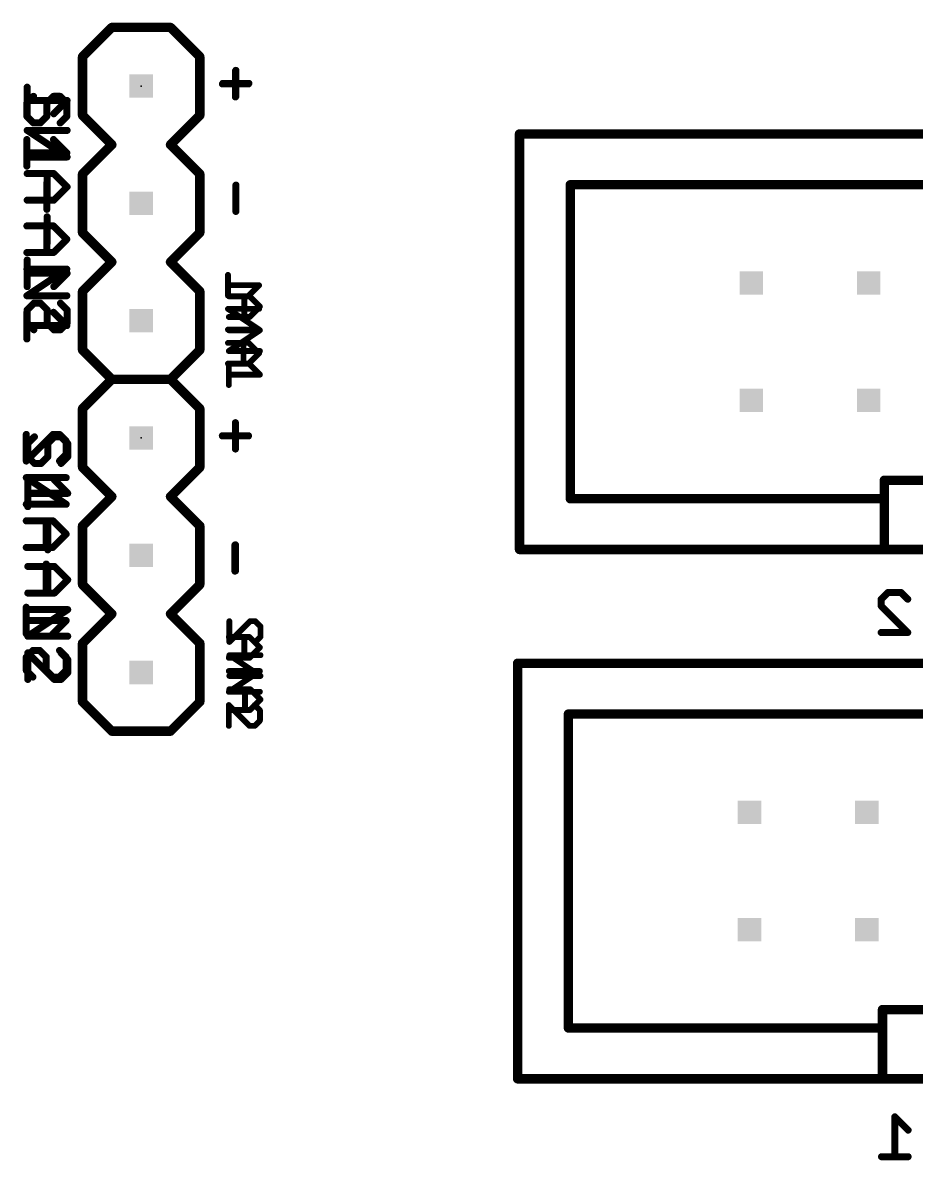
# Model space of a CAD drawing. Extents: x 0 to 100, y 1 to 103.
# Drawn here: x 0.41 to 19.75, y 1.07 to 25.7 of the extents above; entities that cross this region are included whole.
import ezdxf

# ---------------------------------------------------------------- set-up
doc = ezdxf.new("R2010")
doc.units = 0
for name, color, linetype in [('22', 253, 'CONTINUOUS'), ('24', 7, 'CONTINUOUS'), ('25', 253, 'CONTINUOUS'), ('26', 253, 'CONTINUOUS'), ('27', 253, 'CONTINUOUS'), ('28', 253, 'CONTINUOUS'), ('52', 253, 'CONTINUOUS')]:
    doc.layers.add(name, color=color, linetype=linetype)

# ---------------------------------------------------------------- blocks, each defined once
blk = doc.blocks.new('RECT')
blk.add_solid([(-0.5, -0.5), (0.5, -0.5), (-0.5, 0.5), (0.5, 0.5)])

msp = doc.modelspace()

# ---------------------------------------------------------------- linework, layer by layer
at = {"layer": '22', "const_width": 0.2032}
for points in [[(1.702, 24.967), (2.337, 25.602)], [(2.337, 25.602), (3.607, 25.602)], [(3.607, 25.602), (4.242, 24.967)], [(1.702, 24.967), (1.702, 23.697)], [(4.242, 23.697), (4.242, 24.967)], [(1.702, 23.697), (2.337, 23.062)], [(3.607, 23.062), (4.242, 23.697)], [(2.337, 23.062), (1.702, 22.427)], [(4.242, 22.427), (3.607, 23.062)], [(31.3639, 23.296), (11.1639, 23.296)], [(11.1639, 23.296), (11.1639, 14.296)], [(1.702, 22.427), (1.702, 21.157)], [(4.242, 21.157), (4.242, 22.427)], [(1.702, 21.157), (2.337, 20.522)], [(3.607, 20.522), (4.242, 21.157)], [(2.337, 20.522), (1.702, 19.887)], [(4.242, 19.887), (3.607, 20.522)], [(1.702, 19.887), (1.702, 18.617)], [(4.242, 18.617), (4.242, 19.887)], [(1.702, 18.617), (2.337, 17.982)], [(3.607, 17.982), (4.242, 18.617)], [(1.702, 17.347), (2.337, 17.982)], [(2.337, 17.982), (3.607, 17.982)], [(2.337, 17.982), (3.607, 17.982)], [(3.607, 17.982), (4.242, 17.347)], [(1.702, 17.347), (1.702, 16.077)], [(4.242, 16.077), (4.242, 17.347)], [(1.702, 16.077), (2.337, 15.442)], [(3.607, 15.442), (4.242, 16.077)], [(23.4639, 15.796), (19.0639, 15.796)], [(19.0639, 15.796), (19.0639, 14.296)], [(2.337, 15.442), (1.702, 14.807)], [(4.242, 14.807), (3.607, 15.442)], [(1.702, 14.807), (1.702, 13.537)], [(4.242, 13.537), (4.242, 14.807)], [(11.1639, 14.296), (19.0639, 14.296)], [(19.0639, 14.296), (23.4639, 14.296)], [(1.702, 13.537), (2.337, 12.902)], [(3.607, 12.902), (4.242, 13.537)], [(2.337, 12.902), (1.702, 12.267)], [(4.242, 12.267), (3.607, 12.902)], [(1.702, 12.267), (1.702, 10.997)], [(4.242, 10.997), (4.242, 12.267)], [(31.3235, 11.8327), (11.1235, 11.8327)], [(11.1235, 11.8327), (11.1235, 2.8327)], [(1.702, 10.997), (2.337, 10.362)], [(3.607, 10.362), (4.242, 10.997)], [(2.337, 10.362), (3.607, 10.362)], [(23.4235, 4.3327), (19.0235, 4.3327)], [(19.0235, 4.3327), (19.0235, 2.8327)], [(11.1235, 2.8327), (19.0235, 2.8327)], [(19.0235, 2.8327), (23.4235, 2.8327)]]:
    msp.add_lwpolyline(points, dxfattribs=at)
at = {"layer": '22', "const_width": 0.1016}
for points in [[(2.337, 25.6528, 1), (2.337, 25.5512)], [(2.3729, 25.5661, 1), (2.3011, 25.6379)], [(3.6429, 25.6379, 1), (3.5711, 25.5661)], [(3.607, 25.5512, 1), (3.607, 25.6528)], [(1.7528, 24.967, 1), (1.6512, 24.967)], [(1.6661, 25.0029, 1), (1.7379, 24.9311)], [(4.2928, 24.967, 1), (4.1912, 24.967)], [(4.2061, 24.9311, 1), (4.2779, 25.0029)], [(1.7379, 23.7329, 1), (1.6661, 23.6611)], [(1.6512, 23.697, 1), (1.7528, 23.697)], [(4.1912, 23.697, 1), (4.2928, 23.697)], [(4.2779, 23.6611, 1), (4.2061, 23.7329)], [(2.3729, 23.0261, 1), (2.3011, 23.0979)], [(3.6429, 23.0979, 1), (3.5711, 23.0261)], [(11.1639, 23.3468, 1), (11.1639, 23.2452)], [(11.2147, 23.296, 1), (11.1131, 23.296)], [(2.3011, 23.0261, 1), (2.3729, 23.0979)], [(3.5711, 23.0979, 1), (3.6429, 23.0261)], [(1.7528, 22.427, 1), (1.6512, 22.427)], [(1.6661, 22.4629, 1), (1.7379, 22.3911)], [(4.2928, 22.427, 1), (4.1912, 22.427)], [(4.2061, 22.3911, 1), (4.2779, 22.4629)], [(1.7379, 21.1929, 1), (1.6661, 21.1211)], [(1.6512, 21.157, 1), (1.7528, 21.157)], [(4.1912, 21.157, 1), (4.2928, 21.157)], [(4.2779, 21.1211, 1), (4.2061, 21.1929)], [(2.3729, 20.4861, 1), (2.3011, 20.5579)], [(2.3011, 20.4861, 1), (2.3729, 20.5579)], [(3.6429, 20.5579, 1), (3.5711, 20.4861)], [(3.5711, 20.5579, 1), (3.6429, 20.4861)], [(1.7528, 19.887, 1), (1.6512, 19.887)], [(1.6661, 19.9229, 1), (1.7379, 19.8511)], [(4.2928, 19.887, 1), (4.1912, 19.887)], [(4.2061, 19.8511, 1), (4.2779, 19.9229)], [(1.7379, 18.6529, 1), (1.6661, 18.5811)], [(1.6512, 18.617, 1), (1.7528, 18.617)], [(4.1912, 18.617, 1), (4.2928, 18.617)], [(4.2779, 18.5811, 1), (4.2061, 18.6529)], [(2.337, 18.0328, 1), (2.337, 17.9312)], [(2.337, 18.0328, 1), (2.337, 17.9312)], [(2.3729, 17.9461, 1), (2.3011, 18.0179)], [(2.3011, 17.9461, 1), (2.3729, 18.0179)], [(3.6429, 18.0179, 1), (3.5711, 17.9461)], [(3.5711, 18.0179, 1), (3.6429, 17.9461)], [(3.607, 17.9312, 1), (3.607, 18.0328)], [(3.607, 17.9312, 1), (3.607, 18.0328)], [(1.7528, 17.347, 1), (1.6512, 17.347)], [(1.6661, 17.3829, 1), (1.7379, 17.3111)], [(4.2928, 17.347, 1), (4.1912, 17.347)], [(4.2061, 17.3111, 1), (4.2779, 17.3829)], [(1.7379, 16.1129, 1), (1.6661, 16.0411)], [(1.6512, 16.077, 1), (1.7528, 16.077)], [(4.1912, 16.077, 1), (4.2928, 16.077)], [(4.2779, 16.0411, 1), (4.2061, 16.1129)], [(19.0639, 15.8468, 1), (19.0639, 15.7452)], [(19.1147, 15.796, 1), (19.0131, 15.796)], [(2.3729, 15.4061, 1), (2.3011, 15.4779)], [(2.3011, 15.4061, 1), (2.3729, 15.4779)], [(3.6429, 15.4779, 1), (3.5711, 15.4061)], [(3.5711, 15.4779, 1), (3.6429, 15.4061)], [(1.7528, 14.807, 1), (1.6512, 14.807)], [(1.6661, 14.8429, 1), (1.7379, 14.7711)], [(4.2928, 14.807, 1), (4.1912, 14.807)], [(4.2061, 14.7711, 1), (4.2779, 14.8429)], [(11.1639, 14.3468, 1), (11.1639, 14.2452)], [(11.1131, 14.296, 1), (11.2147, 14.296)], [(19.0639, 14.3468, 1), (19.0639, 14.2452)], [(19.0131, 14.296, 1), (19.1147, 14.296)], [(19.0639, 14.2452, 1), (19.0639, 14.3468)], [(1.7379, 13.5729, 1), (1.6661, 13.5011)], [(1.6512, 13.537, 1), (1.7528, 13.537)], [(4.1912, 13.537, 1), (4.2928, 13.537)], [(4.2779, 13.5011, 1), (4.2061, 13.5729)], [(2.3729, 12.8661, 1), (2.3011, 12.9379)], [(2.3011, 12.8661, 1), (2.3729, 12.9379)], [(3.6429, 12.9379, 1), (3.5711, 12.8661)], [(3.5711, 12.9379, 1), (3.6429, 12.8661)], [(1.7528, 12.267, 1), (1.6512, 12.267)], [(1.6661, 12.3029, 1), (1.7379, 12.2311)], [(4.2928, 12.267, 1), (4.1912, 12.267)], [(4.2061, 12.2311, 1), (4.2779, 12.3029)], [(11.1235, 11.8835, 1), (11.1235, 11.7819)], [(11.1743, 11.8327, 1), (11.0727, 11.8327)], [(1.7379, 11.0329, 1), (1.6661, 10.9611)], [(4.2779, 10.9611, 1), (4.2061, 11.0329)], [(1.6512, 10.997, 1), (1.7528, 10.997)], [(4.1912, 10.997, 1), (4.2928, 10.997)], [(2.337, 10.4128, 1), (2.337, 10.3112)], [(2.3011, 10.3261, 1), (2.3729, 10.3979)], [(3.5711, 10.3979, 1), (3.6429, 10.3261)], [(3.607, 10.3112, 1), (3.607, 10.4128)], [(19.0235, 4.3835, 1), (19.0235, 4.2819)], [(19.0743, 4.3327, 1), (18.9727, 4.3327)], [(11.1235, 2.8835, 1), (11.1235, 2.7819)], [(11.0727, 2.8327, 1), (11.1743, 2.8327)], [(19.0235, 2.8835, 1), (19.0235, 2.7819)], [(18.9727, 2.8327, 1), (19.0743, 2.8327)], [(19.0235, 2.7819, 1), (19.0235, 2.8835)]]:
    msp.add_lwpolyline(points, format="xyb", dxfattribs=at)
at = {"layer": '24'}
for p in [(2.972, 24.332), (2.972, 16.712)]:
    msp.add_point(p, dxfattribs=at)
at = {"layer": '25', "const_width": 0.1524}
for points in [[(0.4974, 23.9659), (0.6415, 24.11)], [(1.0736, 24.11), (0.9296, 23.9659)], [(1.2177, 24.11), (1.0736, 24.11)], [(1.3617, 23.9659), (1.2177, 24.11)], [(0.4974, 23.6778), (0.4974, 23.9659)], [(0.9296, 23.9659), (0.9296, 23.6778)], [(1.3617, 23.6778), (1.3617, 23.9659)], [(0.6415, 23.5338), (0.4974, 23.6778)], [(0.9296, 23.6778), (0.7855, 23.5338)], [(1.2177, 23.5338), (1.3617, 23.6778)], [(0.7855, 23.5338), (0.6415, 23.5338)], [(0.4974, 23.1745), (0.4974, 22.5983)], [(1.0736, 23.1745), (1.3617, 22.8864)], [(1.3617, 22.8864), (0.4974, 22.8864)], [(0.9296, 22.239), (0.9296, 21.6627)], [(0.4974, 21.3034), (1.0736, 21.3034)], [(0.9296, 21.3034), (0.9296, 20.7272)], [(1.0736, 21.3034), (1.3617, 21.0153)], [(1.3617, 21.0153), (1.0736, 20.7272)], [(1.0736, 20.7272), (0.4974, 20.7272)], [(0.4974, 20.3679), (1.3617, 20.3679)], [(1.3617, 20.3679), (0.4974, 19.7917)], [(0.4974, 19.7917), (1.3617, 19.7917)], [(0.4974, 19.4324), (0.4974, 18.8562)], [(1.0736, 19.4324), (1.3617, 19.1443)], [(1.3617, 19.1443), (0.4974, 19.1443)], [(0.5174, 16.5919), (0.6615, 16.736)], [(1.0936, 16.736), (0.9496, 16.5919)], [(1.2377, 16.736), (1.0936, 16.736)], [(1.3817, 16.5919), (1.2377, 16.736)], [(0.5174, 16.3038), (0.5174, 16.5919)], [(0.9496, 16.5919), (0.9496, 16.3038)], [(1.3817, 16.3038), (1.3817, 16.5919)], [(0.6615, 16.1598), (0.5174, 16.3038)], [(0.9496, 16.3038), (0.8055, 16.1598)], [(1.2377, 16.1598), (1.3817, 16.3038)], [(0.8055, 16.1598), (0.6615, 16.1598)], [(0.5174, 15.8005), (0.5174, 15.2243)], [(1.0936, 15.8005), (1.3817, 15.5124)], [(1.3817, 15.5124), (0.5174, 15.5124)], [(0.9496, 14.865), (0.9496, 14.2887)], [(0.5174, 13.9294), (1.0936, 13.9294)], [(0.9496, 13.9294), (0.9496, 13.3532)], [(1.0936, 13.9294), (1.3817, 13.6413)], [(1.3817, 13.6413), (1.0936, 13.3532)], [(1.0936, 13.3532), (0.5174, 13.3532)], [(0.5174, 12.9939), (1.3817, 12.9939)], [(1.3817, 12.9939), (0.5174, 12.4177)], [(0.5174, 12.4177), (1.3817, 12.4177)], [(0.5174, 11.4822), (0.5174, 12.0584)], [(0.5174, 12.0584), (1.0936, 11.4822)], [(1.3817, 11.9144), (1.2377, 12.0584)], [(1.3817, 11.6262), (1.3817, 11.9144)], [(1.2377, 11.4822), (1.3817, 11.6262)], [(1.0936, 11.4822), (1.2377, 11.4822)]]:
    msp.add_lwpolyline(points, dxfattribs=at)
at = {"layer": '25', "const_width": 0.0762}
for points in [[(0.6684, 24.0831, 1), (0.6145, 24.1369)], [(1.0736, 24.1481, 1), (1.0736, 24.0719)], [(1.1006, 24.0831, 1), (1.0467, 24.1369)], [(1.2446, 24.1369, 1), (1.1907, 24.0831)], [(1.2177, 24.0719, 1), (1.2177, 24.1481)], [(0.5355, 23.9659, 1), (0.4593, 23.9659)], [(0.4705, 23.9929, 1), (0.5243, 23.939)], [(0.9026, 23.9929, 1), (0.9565, 23.939)], [(0.9677, 23.9659, 1), (0.8915, 23.9659)], [(1.3998, 23.9659, 1), (1.3236, 23.9659)], [(1.3348, 23.939, 1), (1.3887, 23.9929)], [(0.5243, 23.7048, 1), (0.4705, 23.6509)], [(0.4593, 23.6778, 1), (0.5355, 23.6778)], [(0.8915, 23.6778, 1), (0.9677, 23.6778)], [(0.9565, 23.6509, 1), (0.9026, 23.7048)], [(1.3236, 23.6778, 1), (1.3998, 23.6778)], [(1.3887, 23.6509, 1), (1.3348, 23.7048)], [(0.6415, 23.5719, 1), (0.6415, 23.4957)], [(0.6145, 23.5068, 1), (0.6684, 23.5607)], [(0.7586, 23.5607, 1), (0.8125, 23.5068)], [(0.7855, 23.4957, 1), (0.7855, 23.5719)], [(1.1907, 23.5607, 1), (1.2446, 23.5068)], [(0.5355, 23.1745, 1), (0.4593, 23.1745)], [(1.1006, 23.2014, 1), (1.0467, 23.1475)], [(0.4974, 22.9245, 1), (0.4974, 22.8483)], [(1.3348, 22.8594, 1), (1.3887, 22.9133)], [(1.3617, 22.8483, 1), (1.3617, 22.9245)], [(0.4593, 22.5983, 1), (0.5355, 22.5983)], [(0.9677, 22.239, 1), (0.8915, 22.239)], [(0.8915, 21.6627, 1), (0.9677, 21.6627)], [(0.4974, 21.3415, 1), (0.4974, 21.2653)], [(0.9677, 21.3034, 1), (0.8915, 21.3034)], [(1.1006, 21.3304, 1), (1.0467, 21.2765)], [(1.0736, 21.2653, 1), (1.0736, 21.3415)], [(1.3887, 20.9884, 1), (1.3348, 21.0423)], [(1.3348, 20.9884, 1), (1.3887, 21.0423)], [(0.4974, 20.7653, 1), (0.4974, 20.6891)], [(0.8915, 20.7272, 1), (0.9677, 20.7272)], [(1.0467, 20.7542, 1), (1.1006, 20.7003)], [(1.0736, 20.6891, 1), (1.0736, 20.7653)], [(0.4974, 20.406, 1), (0.4974, 20.3298)], [(1.3829, 20.3362, 1), (1.3406, 20.3996)], [(1.3617, 20.3298, 1), (1.3617, 20.406)], [(0.4974, 19.8298, 1), (0.4974, 19.7536)], [(0.4763, 19.8234, 1), (0.5185, 19.76)], [(1.3617, 19.7536, 1), (1.3617, 19.8298)], [(0.5355, 19.4324, 1), (0.4593, 19.4324)], [(1.1006, 19.4593, 1), (1.0467, 19.4055)], [(0.4974, 19.1824, 1), (0.4974, 19.1062)], [(1.3617, 19.1062, 1), (1.3617, 19.1824)], [(1.3348, 19.1174, 1), (1.3887, 19.1712)], [(0.4593, 18.8562, 1), (0.5355, 18.8562)], [(0.6884, 16.7091, 1), (0.6345, 16.7629)], [(1.0936, 16.7741, 1), (1.0936, 16.6979)], [(1.1206, 16.7091, 1), (1.0667, 16.7629)], [(1.2646, 16.7629, 1), (1.2107, 16.7091)], [(1.2377, 16.6979, 1), (1.2377, 16.7741)], [(0.5555, 16.5919, 1), (0.4793, 16.5919)], [(0.4905, 16.6189, 1), (0.5443, 16.565)], [(0.9226, 16.6189, 1), (0.9765, 16.565)], [(0.9877, 16.5919, 1), (0.9115, 16.5919)], [(1.4198, 16.5919, 1), (1.3436, 16.5919)], [(1.3548, 16.565, 1), (1.4087, 16.6189)], [(0.5443, 16.3308, 1), (0.4905, 16.2769)], [(0.4793, 16.3038, 1), (0.5555, 16.3038)], [(0.9115, 16.3038, 1), (0.9877, 16.3038)], [(0.9765, 16.2769, 1), (0.9226, 16.3308)], [(1.3436, 16.3038, 1), (1.4198, 16.3038)], [(1.4087, 16.2769, 1), (1.3548, 16.3308)], [(0.6615, 16.1979, 1), (0.6615, 16.1217)], [(0.6345, 16.1328, 1), (0.6884, 16.1867)], [(0.7786, 16.1867, 1), (0.8325, 16.1328)], [(0.8055, 16.1217, 1), (0.8055, 16.1979)], [(1.2107, 16.1867, 1), (1.2646, 16.1328)], [(0.5555, 15.8005, 1), (0.4793, 15.8005)], [(1.1206, 15.8274, 1), (1.0667, 15.7735)], [(0.5174, 15.5505, 1), (0.5174, 15.4743)], [(1.3548, 15.4854, 1), (1.4087, 15.5393)], [(1.3817, 15.4743, 1), (1.3817, 15.5505)], [(0.4793, 15.2243, 1), (0.5555, 15.2243)], [(0.9877, 14.865, 1), (0.9115, 14.865)], [(0.9115, 14.2887, 1), (0.9877, 14.2887)], [(0.5174, 13.9675, 1), (0.5174, 13.8913)], [(0.9877, 13.9294, 1), (0.9115, 13.9294)], [(1.1206, 13.9564, 1), (1.0667, 13.9025)], [(1.0936, 13.8913, 1), (1.0936, 13.9675)], [(1.4087, 13.6144, 1), (1.3548, 13.6683)], [(1.3548, 13.6144, 1), (1.4087, 13.6683)], [(0.5174, 13.3913, 1), (0.5174, 13.3151)], [(0.9115, 13.3532, 1), (0.9877, 13.3532)], [(1.0667, 13.3802, 1), (1.1206, 13.3263)], [(1.0936, 13.3151, 1), (1.0936, 13.3913)], [(0.5174, 13.032, 1), (0.5174, 12.9558)], [(1.4029, 12.9622, 1), (1.3606, 13.0256)], [(1.3817, 12.9558, 1), (1.3817, 13.032)], [(0.5174, 12.4558, 1), (0.5174, 12.3796)], [(0.4963, 12.4494, 1), (0.5385, 12.386)], [(1.3817, 12.3796, 1), (1.3817, 12.4558)], [(0.5555, 12.0584, 1), (0.4793, 12.0584)], [(0.5443, 12.0853, 1), (0.4905, 12.0315)], [(1.2646, 12.0853, 1), (1.2107, 12.0315)], [(1.4198, 11.9144, 1), (1.3436, 11.9144)], [(1.3548, 11.8874, 1), (1.4087, 11.9413)], [(1.3436, 11.6262, 1), (1.4198, 11.6262)], [(1.4087, 11.5993, 1), (1.3548, 11.6532)], [(0.4793, 11.4822, 1), (0.5555, 11.4822)], [(1.0936, 11.5203, 1), (1.0936, 11.4441)], [(1.0667, 11.4552, 1), (1.1206, 11.5091)], [(1.2107, 11.5091, 1), (1.2646, 11.4552)], [(1.2377, 11.4441, 1), (1.2377, 11.5203)]]:
    msp.add_lwpolyline(points, format="xyb", dxfattribs=at)
at = {"layer": '26', "const_width": 0.1524}
for points in [[(18.995, 13.2195), (19.1391, 13.3636)], [(19.1391, 13.3636), (19.4272, 13.3636)], [(19.4272, 13.3636), (19.5712, 13.2195)], [(18.995, 13.0755), (18.995, 13.2195)], [(19.5712, 12.4992), (18.995, 13.0755)], [(18.995, 12.4992), (19.5712, 12.4992)], [(19.5788, 1.7222), (19.2907, 2.0103)], [(19.2907, 2.0103), (19.2907, 1.1459)], [(19.5788, 1.1459), (19.0026, 1.1459)]]:
    msp.add_lwpolyline(points, dxfattribs=at)
at = {"layer": '26', "const_width": 0.0762}
for points in [[(19.1391, 13.4017, 1), (19.1391, 13.3255)], [(19.166, 13.3366, 1), (19.1121, 13.3905)], [(19.4541, 13.3905, 1), (19.4002, 13.3366)], [(19.4272, 13.3255, 1), (19.4272, 13.4017)], [(19.0331, 13.2195, 1), (18.9569, 13.2195)], [(18.9681, 13.2465, 1), (19.0219, 13.1926)], [(19.0219, 13.1024, 1), (18.9681, 13.0485)], [(18.9569, 13.0755, 1), (19.0331, 13.0755)], [(19.5443, 13.1926, 1), (19.5982, 13.2465)], [(18.995, 12.5373, 1), (18.995, 12.4611)], [(19.5443, 12.4723, 1), (19.5982, 12.5262)], [(19.5712, 12.4611, 1), (19.5712, 12.5373)], [(19.3177, 2.0372, 1), (19.2638, 1.9833)], [(19.3288, 2.0103, 1), (19.2526, 2.0103)], [(19.5519, 1.6952, 1), (19.6058, 1.7491)], [(19.0026, 1.184, 1), (19.0026, 1.1078)], [(19.2526, 1.1459, 1), (19.3288, 1.1459)], [(19.5788, 1.1078, 1), (19.5788, 1.184)]]:
    msp.add_lwpolyline(points, format="xyb", dxfattribs=at)
at = {"layer": '27'}
for points, const_width in [([(5.0136, 24.0962), (5.0136, 24.6618)], 0.1524), ([(4.7309, 24.379), (5.2964, 24.379)], 0.1524), ([(5.0236, 21.6222), (5.0236, 22.1878)], 0.1524), ([(4.8695, 19.7805), (5.3186, 19.7805)], 0.127), ([(5.2063, 19.7805), (5.2063, 19.3315)], 0.127), ([(5.3186, 19.7805), (5.5431, 19.556)], 0.127), ([(5.5431, 19.556), (5.3186, 19.3315)], 0.127), ([(5.3186, 19.3315), (4.8695, 19.3315)], 0.127), ([(4.8695, 19.0439), (5.5431, 19.0439)], 0.127), ([(5.5431, 19.0439), (4.8695, 18.5948)], 0.127), ([(4.8695, 18.5948), (5.5431, 18.5948)], 0.127), ([(4.8695, 18.3072), (4.8695, 17.8582)], 0.127), ([(5.3186, 18.3072), (5.5431, 18.0827)], 0.127), ([(5.5431, 18.0827), (4.8695, 18.0827)], 0.127), ([(5.0136, 16.4722), (5.0136, 17.0377)], 0.1524), ([(4.7309, 16.755), (5.2964, 16.755)], 0.1524), ([(5.0136, 13.8322), (5.0136, 14.3978)], 0.1524), ([(4.8695, 12.4005), (5.3186, 12.4005)], 0.127), ([(5.2063, 12.4005), (5.2063, 11.9515)], 0.127), ([(5.3186, 12.4005), (5.5431, 12.176)], 0.127), ([(5.5431, 12.176), (5.3186, 11.9515)], 0.127), ([(5.3186, 11.9515), (4.8695, 11.9515)], 0.127), ([(4.8695, 11.6639), (5.5431, 11.6639)], 0.127), ([(5.5431, 11.6639), (4.8695, 11.2148)], 0.127), ([(4.8695, 11.2148), (5.5431, 11.2148)], 0.127), ([(4.8695, 10.4782), (4.8695, 10.9272)], 0.127), ([(4.8695, 10.9272), (5.3186, 10.4782)], 0.127), ([(5.5431, 10.815), (5.4308, 10.9272)], 0.127), ([(5.5431, 10.5905), (5.5431, 10.815)], 0.127), ([(5.4308, 10.4782), (5.5431, 10.5905)], 0.127), ([(5.3186, 10.4782), (5.4308, 10.4782)], 0.127)]:
    msp.add_lwpolyline(points, dxfattribs=dict(at, const_width=const_width))
for points, const_width in [([(5.0517, 24.6618, 1), (4.9755, 24.6618)], 0.0762), ([(4.7309, 24.4171, 1), (4.7309, 24.3409)], 0.0762), ([(5.2964, 24.3409, 1), (5.2964, 24.4171)], 0.0762), ([(4.9755, 24.0962, 1), (5.0517, 24.0962)], 0.0762), ([(5.0617, 22.1878, 1), (4.9855, 22.1878)], 0.0762), ([(4.9855, 21.6222, 1), (5.0617, 21.6222)], 0.0762), ([(4.8695, 19.8122, 1), (4.8695, 19.7488)], 0.0635), ([(5.238, 19.7805, 1), (5.1745, 19.7805)], 0.0635), ([(5.341, 19.803, 1), (5.2961, 19.758)], 0.0635), ([(5.3186, 19.7488, 1), (5.3186, 19.8122)], 0.0635), ([(5.5655, 19.5335, 1), (5.5206, 19.5784)], 0.0635), ([(5.5206, 19.5335, 1), (5.5655, 19.5784)], 0.0635), ([(4.8695, 19.3632, 1), (4.8695, 19.2997)], 0.0635), ([(5.1745, 19.3315, 1), (5.238, 19.3315)], 0.0635), ([(5.2961, 19.3539, 1), (5.341, 19.309)], 0.0635), ([(5.3186, 19.2997, 1), (5.3186, 19.3632)], 0.0635), ([(4.8695, 19.0756, 1), (4.8695, 19.0121)], 0.0635), ([(5.5607, 19.0175, 1), (5.5255, 19.0703)], 0.0635), ([(5.5431, 19.0121, 1), (5.5431, 19.0756)], 0.0635), ([(4.8695, 18.6266, 1), (4.8695, 18.5631)], 0.0635), ([(4.8519, 18.6212, 1), (4.8871, 18.5684)], 0.0635), ([(5.5431, 18.5631, 1), (5.5431, 18.6266)], 0.0635), ([(4.9013, 18.3072, 1), (4.8378, 18.3072)], 0.0635), ([(5.341, 18.3297, 1), (5.2961, 18.2848)], 0.0635), ([(4.8695, 18.1145, 1), (4.8695, 18.051)], 0.0635), ([(5.5206, 18.0603, 1), (5.5655, 18.1052)], 0.0635), ([(5.5431, 18.051, 1), (5.5431, 18.1145)], 0.0635), ([(4.8378, 17.8582, 1), (4.9013, 17.8582)], 0.0635), ([(5.0517, 17.0377, 1), (4.9755, 17.0377)], 0.0762), ([(4.7309, 16.7931, 1), (4.7309, 16.7169)], 0.0762), ([(5.2964, 16.7169, 1), (5.2964, 16.7931)], 0.0762), ([(4.9755, 16.4722, 1), (5.0517, 16.4722)], 0.0762), ([(5.0517, 14.3978, 1), (4.9755, 14.3978)], 0.0762), ([(4.9755, 13.8322, 1), (5.0517, 13.8322)], 0.0762), ([(4.8695, 12.4323, 1), (4.8695, 12.3688)], 0.0635), ([(5.238, 12.4005, 1), (5.1745, 12.4005)], 0.0635), ([(5.341, 12.423, 1), (5.2961, 12.378)], 0.0635), ([(5.3186, 12.3688, 1), (5.3186, 12.4323)], 0.0635), ([(5.5655, 12.1535, 1), (5.5206, 12.1984)], 0.0635), ([(5.5206, 12.1535, 1), (5.5655, 12.1984)], 0.0635), ([(4.8695, 11.9832, 1), (4.8695, 11.9197)], 0.0635), ([(5.1745, 11.9515, 1), (5.238, 11.9515)], 0.0635), ([(5.2961, 11.9739, 1), (5.341, 11.929)], 0.0635), ([(5.3186, 11.9197, 1), (5.3186, 11.9832)], 0.0635), ([(4.8695, 11.6956, 1), (4.8695, 11.6321)], 0.0635), ([(5.5607, 11.6375, 1), (5.5255, 11.6903)], 0.0635), ([(5.5431, 11.6321, 1), (5.5431, 11.6956)], 0.0635), ([(4.8695, 11.2466, 1), (4.8695, 11.1831)], 0.0635), ([(4.8519, 11.2412, 1), (4.8871, 11.1884)], 0.0635), ([(5.5431, 11.1831, 1), (5.5431, 11.2466)], 0.0635), ([(4.892, 10.9497, 1), (4.847, 10.9048)], 0.0635), ([(4.9013, 10.9272, 1), (4.8378, 10.9272)], 0.0635), ([(5.4533, 10.9497, 1), (5.4084, 10.9048)], 0.0635), ([(5.5748, 10.815, 1), (5.5113, 10.815)], 0.0635), ([(5.5206, 10.7925, 1), (5.5655, 10.8374)], 0.0635), ([(5.5113, 10.5905, 1), (5.5748, 10.5905)], 0.0635), ([(5.5655, 10.568, 1), (5.5206, 10.6129)], 0.0635), ([(4.8378, 10.4782, 1), (4.9013, 10.4782)], 0.0635), ([(5.3186, 10.5099, 1), (5.3186, 10.4464)], 0.0635), ([(5.2961, 10.4557, 1), (5.341, 10.5006)], 0.0635), ([(5.4084, 10.5006, 1), (5.4533, 10.4557)], 0.0635), ([(5.4308, 10.4464, 1), (5.4308, 10.5099)], 0.0635)]:
    msp.add_lwpolyline(points, format="xyb", dxfattribs=dict(at, const_width=const_width))
at = {"layer": '28'}
for points, const_width in [([(5.0224, 24.1074), (5.0224, 24.673)], 0.1524), ([(5.3051, 24.3902), (4.7396, 24.3902)], 0.1524), ([(0.5042, 23.7318), (0.5042, 24.308)], 0.1524), ([(1.3685, 24.0199), (0.5042, 24.0199)], 0.1524), ([(1.0804, 23.7318), (1.3685, 24.0199)], 0.1524), ([(1.3685, 22.7963), (0.5042, 23.3725)], 0.1524), ([(0.5042, 23.3725), (1.3685, 23.3725)], 0.1524), ([(0.5042, 22.7963), (1.3685, 22.7963)], 0.1524), ([(1.0804, 22.437), (0.5042, 22.437)], 0.1524), ([(0.9364, 21.8608), (0.9364, 22.437)], 0.1524), ([(1.3685, 22.1489), (1.0804, 22.437)], 0.1524), ([(1.0804, 21.8608), (1.3685, 22.1489)], 0.1524), ([(5.0224, 21.6174), (5.0224, 22.183)], 0.1524), ([(0.5042, 21.8608), (1.0804, 21.8608)], 0.1524), ([(0.9364, 20.9252), (0.9364, 21.5015)], 0.1524), ([(0.5042, 19.9897), (0.5042, 20.5659)], 0.1524), ([(1.3685, 20.2778), (0.5042, 20.2778)], 0.1524), ([(1.0804, 19.9897), (1.3685, 20.2778)], 0.1524), ([(4.8515, 19.7948), (4.8515, 20.2438)], 0.127), ([(5.5251, 20.0193), (4.8515, 20.0193)], 0.127), ([(5.3006, 19.7948), (5.5251, 20.0193)], 0.127), ([(0.6483, 19.6304), (0.5042, 19.4864)], 0.1524), ([(0.5042, 19.4864), (0.5042, 19.1983)], 0.1524), ([(0.7923, 19.6304), (0.6483, 19.6304)], 0.1524), ([(0.9364, 19.4864), (0.7923, 19.6304)], 0.1524), ([(0.9364, 19.1983), (0.9364, 19.4864)], 0.1524), ([(1.2245, 19.6304), (1.3685, 19.4864)], 0.1524), ([(1.3685, 19.4864), (1.3685, 19.1983)], 0.1524), ([(5.5251, 19.0581), (4.8515, 19.5072)], 0.127), ([(4.8515, 19.5072), (5.5251, 19.5072)], 0.127), ([(0.5042, 19.1983), (0.6483, 19.0542)], 0.1524), ([(1.0804, 19.0542), (0.9364, 19.1983)], 0.1524), ([(1.3685, 19.1983), (1.2245, 19.0542)], 0.1524), ([(1.2245, 19.0542), (1.0804, 19.0542)], 0.1524), ([(4.8515, 19.0581), (5.5251, 19.0581)], 0.127), ([(5.3006, 18.7706), (4.8515, 18.7706)], 0.127), ([(5.1883, 18.3215), (5.1883, 18.7706)], 0.127), ([(5.5251, 18.546), (5.3006, 18.7706)], 0.127), ([(5.3006, 18.3215), (5.5251, 18.546)], 0.127), ([(4.8515, 18.3215), (5.3006, 18.3215)], 0.127), ([(5.0124, 16.4774), (5.0124, 17.043)], 0.1524), ([(0.4842, 16.788), (0.4842, 16.2118)], 0.1524), ([(0.4842, 16.2118), (1.0604, 16.788)], 0.1524), ([(1.0604, 16.788), (1.2045, 16.788)], 0.1524), ([(1.2045, 16.788), (1.3485, 16.644)], 0.1524), ([(5.2951, 16.7602), (4.7296, 16.7602)], 0.1524), ([(1.3485, 16.644), (1.3485, 16.3559)], 0.1524), ([(1.3485, 16.3559), (1.2045, 16.2118)], 0.1524), ([(1.3485, 15.2763), (0.4842, 15.8525)], 0.1524), ([(0.4842, 15.8525), (1.3485, 15.8525)], 0.1524), ([(0.4842, 15.2763), (1.3485, 15.2763)], 0.1524), ([(1.0604, 14.917), (0.4842, 14.917)], 0.1524), ([(0.9164, 14.3408), (0.9164, 14.917)], 0.1524), ([(1.3485, 14.6289), (1.0604, 14.917)], 0.1524), ([(1.0604, 14.3408), (1.3485, 14.6289)], 0.1524), ([(0.4842, 14.3408), (1.0604, 14.3408)], 0.1524), ([(5.0024, 13.8274), (5.0024, 14.393)], 0.1524), ([(0.9164, 13.4052), (0.9164, 13.9815)], 0.1524), ([(0.4842, 12.4697), (0.4842, 13.0459)], 0.1524), ([(1.3485, 12.7578), (0.4842, 12.7578)], 0.1524), ([(1.0604, 12.4697), (1.3485, 12.7578)], 0.1524), ([(4.8815, 12.7438), (4.8815, 12.2948)], 0.127), ([(4.8815, 12.2948), (5.3306, 12.7438)], 0.127), ([(5.3306, 12.7438), (5.4428, 12.7438)], 0.127), ([(5.4428, 12.7438), (5.5551, 12.6315)], 0.127), ([(5.5551, 12.6315), (5.5551, 12.407)], 0.127), ([(5.5551, 12.407), (5.4428, 12.2948)], 0.127), ([(0.6283, 12.1104), (0.4842, 11.9664)], 0.1524), ([(0.7723, 12.1104), (0.6283, 12.1104)], 0.1524), ([(0.9164, 11.9664), (0.7723, 12.1104)], 0.1524), ([(1.2045, 12.1104), (1.3485, 11.9664)], 0.1524), ([(5.5551, 11.5581), (4.8815, 12.0072)], 0.127), ([(4.8815, 12.0072), (5.5551, 12.0072)], 0.127), ([(0.4842, 11.9664), (0.4842, 11.6783)], 0.1524), ([(0.9164, 11.6783), (0.9164, 11.9664)], 0.1524), ([(1.3485, 11.9664), (1.3485, 11.6783)], 0.1524), ([(0.4842, 11.6783), (0.6283, 11.5342)], 0.1524), ([(1.0604, 11.5342), (0.9164, 11.6783)], 0.1524), ([(1.2045, 11.5342), (1.0604, 11.5342)], 0.1524), ([(1.3485, 11.6783), (1.2045, 11.5342)], 0.1524), ([(4.8815, 11.5581), (5.5551, 11.5581)], 0.127), ([(5.3306, 11.2706), (4.8815, 11.2706)], 0.127), ([(5.2183, 10.8215), (5.2183, 11.2706)], 0.127), ([(5.5551, 11.046), (5.3306, 11.2706)], 0.127), ([(5.3306, 10.8215), (5.5551, 11.046)], 0.127), ([(4.8815, 10.8215), (5.3306, 10.8215)], 0.127)]:
    msp.add_lwpolyline(points, dxfattribs=dict(at, const_width=const_width))
for points, const_width in [([(5.0605, 24.673, 1), (4.9843, 24.673)], 0.0762), ([(4.7396, 24.4283, 1), (4.7396, 24.3521)], 0.0762), ([(5.3051, 24.3521, 1), (5.3051, 24.4283)], 0.0762), ([(0.5423, 24.308, 1), (0.4661, 24.308)], 0.0762), ([(4.9843, 24.1074, 1), (5.0605, 24.1074)], 0.0762), ([(0.5042, 24.058, 1), (0.5042, 23.9818)], 0.0762), ([(1.3955, 23.993, 1), (1.3416, 24.0468)], 0.0762), ([(1.3685, 23.9818, 1), (1.3685, 24.058)], 0.0762), ([(0.4661, 23.7318, 1), (0.5423, 23.7318)], 0.0762), ([(1.0535, 23.7587, 1), (1.1074, 23.7049)], 0.0762), ([(0.5253, 23.4042, 1), (0.4831, 23.3408)], 0.0762), ([(0.5042, 23.4106, 1), (0.5042, 23.3344)], 0.0762), ([(1.3685, 23.3344, 1), (1.3685, 23.4106)], 0.0762), ([(0.5042, 22.8344, 1), (0.5042, 22.7582)], 0.0762), ([(1.3474, 22.7646, 1), (1.3897, 22.828)], 0.0762), ([(1.3685, 22.7582, 1), (1.3685, 22.8344)], 0.0762), ([(0.5042, 22.4751, 1), (0.5042, 22.3989)], 0.0762), ([(0.9745, 22.437, 1), (0.8983, 22.437)], 0.0762), ([(1.1074, 22.4639, 1), (1.0535, 22.41)], 0.0762), ([(1.0804, 22.3989, 1), (1.0804, 22.4751)], 0.0762), ([(1.3955, 22.1219, 1), (1.3416, 22.1758)], 0.0762), ([(1.3416, 22.1219, 1), (1.3955, 22.1758)], 0.0762), ([(5.0605, 22.183, 1), (4.9843, 22.183)], 0.0762), ([(0.5042, 21.8989, 1), (0.5042, 21.8227)], 0.0762), ([(1.0535, 21.8877, 1), (1.1074, 21.8338)], 0.0762), ([(1.0804, 21.8227, 1), (1.0804, 21.8989)], 0.0762), ([(0.8983, 21.8608, 1), (0.9745, 21.8608)], 0.0762), ([(0.9745, 21.5015, 1), (0.8983, 21.5015)], 0.0762), ([(4.9843, 21.6174, 1), (5.0605, 21.6174)], 0.0762), ([(0.8983, 20.9252, 1), (0.9745, 20.9252)], 0.0762), ([(0.5423, 20.5659, 1), (0.4661, 20.5659)], 0.0762), ([(0.5042, 20.3159, 1), (0.5042, 20.2397)], 0.0762), ([(1.3955, 20.2509, 1), (1.3416, 20.3048)], 0.0762), ([(1.3685, 20.2397, 1), (1.3685, 20.3159)], 0.0762), ([(4.8833, 20.2438, 1), (4.8198, 20.2438)], 0.0635), ([(0.4661, 19.9897, 1), (0.5423, 19.9897)], 0.0762), ([(1.0535, 20.0167, 1), (1.1074, 19.9628)], 0.0762), ([(4.8515, 20.051, 1), (4.8515, 19.9875)], 0.0635), ([(5.5475, 19.9968, 1), (5.5026, 20.0417)], 0.0635), ([(5.5251, 19.9875, 1), (5.5251, 20.051)], 0.0635), ([(4.8198, 19.7948, 1), (4.8833, 19.7948)], 0.0635), ([(5.2781, 19.8172, 1), (5.323, 19.7723)], 0.0635), ([(0.5423, 19.4864, 1), (0.4661, 19.4864)], 0.0762), ([(0.4773, 19.5133, 1), (0.5311, 19.4594)], 0.0762), ([(0.6483, 19.6685, 1), (0.6483, 19.5923)], 0.0762), ([(0.6752, 19.6035, 1), (0.6213, 19.6574)], 0.0762), ([(0.8193, 19.6574, 1), (0.7654, 19.6035)], 0.0762), ([(0.7923, 19.5923, 1), (0.7923, 19.6685)], 0.0762), ([(0.9745, 19.4864, 1), (0.8983, 19.4864)], 0.0762), ([(0.9094, 19.4594, 1), (0.9633, 19.5133)], 0.0762), ([(1.2514, 19.6574, 1), (1.1975, 19.6035)], 0.0762), ([(1.4066, 19.4864, 1), (1.3304, 19.4864)], 0.0762), ([(1.3416, 19.4594, 1), (1.3955, 19.5133)], 0.0762), ([(4.8691, 19.5336, 1), (4.8339, 19.4808)], 0.0635), ([(4.8515, 19.5389, 1), (4.8515, 19.4754)], 0.0635), ([(5.5251, 19.4754, 1), (5.5251, 19.5389)], 0.0635), ([(0.5311, 19.2252, 1), (0.4773, 19.1713)], 0.0762), ([(0.4661, 19.1983, 1), (0.5423, 19.1983)], 0.0762), ([(0.9633, 19.2252, 1), (0.9094, 19.1713)], 0.0762), ([(0.8983, 19.1983, 1), (0.9745, 19.1983)], 0.0762), ([(1.3304, 19.1983, 1), (1.4066, 19.1983)], 0.0762), ([(1.3955, 19.1713, 1), (1.3416, 19.2252)], 0.0762), ([(0.6213, 19.0273, 1), (0.6752, 19.0811)], 0.0762), ([(1.0804, 19.0923, 1), (1.0804, 19.0161)], 0.0762), ([(1.0535, 19.0273, 1), (1.1074, 19.0811)], 0.0762), ([(1.1975, 19.0811, 1), (1.2514, 19.0273)], 0.0762), ([(1.2245, 19.0161, 1), (1.2245, 19.0923)], 0.0762), ([(4.8515, 19.0899, 1), (4.8515, 19.0264)], 0.0635), ([(5.5075, 19.0317, 1), (5.5427, 19.0845)], 0.0635), ([(5.5251, 19.0264, 1), (5.5251, 19.0899)], 0.0635), ([(4.8515, 18.8023, 1), (4.8515, 18.7388)], 0.0635), ([(5.22, 18.7706, 1), (5.1565, 18.7706)], 0.0635), ([(5.323, 18.793, 1), (5.2781, 18.7481)], 0.0635), ([(5.3006, 18.7388, 1), (5.3006, 18.8023)], 0.0635), ([(5.5475, 18.5236, 1), (5.5026, 18.5685)], 0.0635), ([(5.5026, 18.5236, 1), (5.5475, 18.5685)], 0.0635), ([(4.8515, 18.3532, 1), (4.8515, 18.2898)], 0.0635), ([(5.1565, 18.3215, 1), (5.22, 18.3215)], 0.0635), ([(5.2781, 18.344, 1), (5.323, 18.299)], 0.0635), ([(5.3006, 18.2898, 1), (5.3006, 18.3532)], 0.0635), ([(5.0505, 17.043, 1), (4.9743, 17.043)], 0.0762), ([(0.5223, 16.788, 1), (0.4461, 16.788)], 0.0762), ([(1.0604, 16.8261, 1), (1.0604, 16.7499)], 0.0762), ([(1.0874, 16.7611, 1), (1.0335, 16.815)], 0.0762), ([(1.2314, 16.815, 1), (1.1775, 16.7611)], 0.0762), ([(1.2045, 16.7499, 1), (1.2045, 16.8261)], 0.0762), ([(4.7296, 16.7983, 1), (4.7296, 16.7221)], 0.0762), ([(5.2951, 16.7221, 1), (5.2951, 16.7983)], 0.0762), ([(1.3866, 16.644, 1), (1.3104, 16.644)], 0.0762), ([(1.3216, 16.617, 1), (1.3755, 16.6709)], 0.0762), ([(4.9743, 16.4774, 1), (5.0505, 16.4774)], 0.0762), ([(0.4573, 16.2387, 1), (0.5111, 16.1849)], 0.0762), ([(1.1775, 16.2387, 1), (1.2314, 16.1849)], 0.0762), ([(1.3104, 16.3559, 1), (1.3866, 16.3559)], 0.0762), ([(1.3755, 16.3289, 1), (1.3216, 16.3828)], 0.0762), ([(0.4461, 16.2118, 1), (0.5223, 16.2118)], 0.0762), ([(0.5053, 15.8842, 1), (0.4631, 15.8208)], 0.0762), ([(0.4842, 15.8906, 1), (0.4842, 15.8144)], 0.0762), ([(1.3485, 15.8144, 1), (1.3485, 15.8906)], 0.0762), ([(0.4842, 15.3144, 1), (0.4842, 15.2382)], 0.0762), ([(1.3274, 15.2446, 1), (1.3697, 15.308)], 0.0762), ([(1.3485, 15.2382, 1), (1.3485, 15.3144)], 0.0762), ([(0.4842, 14.9551, 1), (0.4842, 14.8789)], 0.0762), ([(0.9545, 14.917, 1), (0.8783, 14.917)], 0.0762), ([(1.0874, 14.9439, 1), (1.0335, 14.89)], 0.0762), ([(1.0604, 14.8789, 1), (1.0604, 14.9551)], 0.0762), ([(1.3755, 14.6019, 1), (1.3216, 14.6558)], 0.0762), ([(1.3216, 14.6019, 1), (1.3755, 14.6558)], 0.0762), ([(0.4842, 14.3789, 1), (0.4842, 14.3027)], 0.0762), ([(0.8783, 14.3408, 1), (0.9545, 14.3408)], 0.0762), ([(1.0335, 14.3677, 1), (1.0874, 14.3138)], 0.0762), ([(1.0604, 14.3027, 1), (1.0604, 14.3789)], 0.0762), ([(5.0405, 14.393, 1), (4.9643, 14.393)], 0.0762), ([(0.9545, 13.9815, 1), (0.8783, 13.9815)], 0.0762), ([(4.9643, 13.8274, 1), (5.0405, 13.8274)], 0.0762), ([(0.8783, 13.4052, 1), (0.9545, 13.4052)], 0.0762), ([(0.5223, 13.0459, 1), (0.4461, 13.0459)], 0.0762), ([(0.4842, 12.7959, 1), (0.4842, 12.7197)], 0.0762), ([(1.3755, 12.7309, 1), (1.3216, 12.7848)], 0.0762), ([(1.3485, 12.7197, 1), (1.3485, 12.7959)], 0.0762), ([(4.9132, 12.7438, 1), (4.8498, 12.7438)], 0.0635), ([(5.3306, 12.7756, 1), (5.3306, 12.7121)], 0.0635), ([(5.353, 12.7214, 1), (5.3081, 12.7663)], 0.0635), ([(5.4653, 12.7663, 1), (5.4204, 12.7214)], 0.0635), ([(5.4428, 12.7121, 1), (5.4428, 12.7756)], 0.0635), ([(5.5868, 12.6315, 1), (5.5233, 12.6315)], 0.0635), ([(5.5326, 12.6091, 1), (5.5775, 12.654)], 0.0635), ([(0.4461, 12.4697, 1), (0.5223, 12.4697)], 0.0762), ([(1.0335, 12.4967, 1), (1.0874, 12.4428)], 0.0762), ([(4.859, 12.3172, 1), (4.904, 12.2723)], 0.0635), ([(4.8498, 12.2948, 1), (4.9132, 12.2948)], 0.0635), ([(5.4204, 12.3172, 1), (5.4653, 12.2723)], 0.0635), ([(5.5233, 12.407, 1), (5.5868, 12.407)], 0.0635), ([(5.5775, 12.3846, 1), (5.5326, 12.4295)], 0.0635), ([(0.6283, 12.1485, 1), (0.6283, 12.0723)], 0.0762), ([(0.6552, 12.0835, 1), (0.6013, 12.1374)], 0.0762), ([(0.7993, 12.1374, 1), (0.7454, 12.0835)], 0.0762), ([(0.7723, 12.0723, 1), (0.7723, 12.1485)], 0.0762), ([(1.2314, 12.1374, 1), (1.1775, 12.0835)], 0.0762), ([(4.8991, 12.0336, 1), (4.8639, 11.9808)], 0.0635), ([(4.8815, 12.0389, 1), (4.8815, 11.9754)], 0.0635), ([(5.5551, 11.9754, 1), (5.5551, 12.0389)], 0.0635), ([(0.5223, 11.9664, 1), (0.4461, 11.9664)], 0.0762), ([(0.4573, 11.9933, 1), (0.5111, 11.9394)], 0.0762), ([(0.9545, 11.9664, 1), (0.8783, 11.9664)], 0.0762), ([(0.8894, 11.9394, 1), (0.9433, 11.9933)], 0.0762), ([(1.3866, 11.9664, 1), (1.3104, 11.9664)], 0.0762), ([(1.3216, 11.9394, 1), (1.3755, 11.9933)], 0.0762), ([(0.5111, 11.7052, 1), (0.4573, 11.6513)], 0.0762), ([(0.4461, 11.6783, 1), (0.5223, 11.6783)], 0.0762), ([(0.6013, 11.5073, 1), (0.6552, 11.5611)], 0.0762), ([(0.9433, 11.7052, 1), (0.8894, 11.6513)], 0.0762), ([(0.8783, 11.6783, 1), (0.9545, 11.6783)], 0.0762), ([(1.0604, 11.5723, 1), (1.0604, 11.4961)], 0.0762), ([(1.0335, 11.5073, 1), (1.0874, 11.5611)], 0.0762), ([(1.1775, 11.5611, 1), (1.2314, 11.5073)], 0.0762), ([(1.2045, 11.4961, 1), (1.2045, 11.5723)], 0.0762), ([(1.3104, 11.6783, 1), (1.3866, 11.6783)], 0.0762), ([(1.3755, 11.6513, 1), (1.3216, 11.7052)], 0.0762), ([(4.8815, 11.5899, 1), (4.8815, 11.5264)], 0.0635), ([(5.5375, 11.5317, 1), (5.5727, 11.5845)], 0.0635), ([(5.5551, 11.5264, 1), (5.5551, 11.5899)], 0.0635), ([(4.8815, 11.3023, 1), (4.8815, 11.2388)], 0.0635), ([(5.25, 11.2706, 1), (5.1865, 11.2706)], 0.0635), ([(5.353, 11.293, 1), (5.3081, 11.2481)], 0.0635), ([(5.3306, 11.2388, 1), (5.3306, 11.3023)], 0.0635), ([(5.5775, 11.0236, 1), (5.5326, 11.0685)], 0.0635), ([(5.5326, 11.0236, 1), (5.5775, 11.0685)], 0.0635), ([(4.8815, 10.8533, 1), (4.8815, 10.7897)], 0.0635), ([(5.1865, 10.8215, 1), (5.25, 10.8215)], 0.0635), ([(5.3081, 10.844, 1), (5.353, 10.799)], 0.0635), ([(5.3306, 10.7897, 1), (5.3306, 10.8533)], 0.0635)]:
    msp.add_lwpolyline(points, format="xyb", dxfattribs=dict(at, const_width=const_width))
at = {"layer": '52', "const_width": 0.2032}
for points in [[(30.2639, 22.196), (12.2639, 22.196)], [(12.2639, 15.396), (12.2639, 22.196)], [(12.2639, 15.396), (19.0639, 15.396)], [(30.2235, 10.7327), (12.2235, 10.7327)], [(12.2235, 3.9327), (12.2235, 10.7327)], [(12.2235, 3.9327), (19.0235, 3.9327)]]:
    msp.add_lwpolyline(points, dxfattribs=at)
at = {"layer": '52', "const_width": 0.1016}
for points in [[(12.2639, 22.2468, 1), (12.2639, 22.1452)], [(12.3147, 22.196, 1), (12.2131, 22.196)], [(12.2639, 15.4468, 1), (12.2639, 15.3452)], [(12.2131, 15.396, 1), (12.3147, 15.396)], [(19.0639, 15.3452, 1), (19.0639, 15.4468)], [(12.2235, 10.7835, 1), (12.2235, 10.6819)], [(12.2743, 10.7327, 1), (12.1727, 10.7327)], [(12.2235, 3.9835, 1), (12.2235, 3.8819)], [(12.1727, 3.9327, 1), (12.2743, 3.9327)], [(19.0235, 3.8819, 1), (19.0235, 3.9835)]]:
    msp.add_lwpolyline(points, format="xyb", dxfattribs=at)

# ---------------------------------------------------------------- block references
at = {"layer": '52', "xscale": 0.508, "yscale": 0.508}
for p, rotation in [((2.972, 24.332), 270), ((2.972, 21.792), 270), ((16.1839, 20.066), 180), ((18.7239, 20.066), 180), ((18.7239, 20.066), 180), ((2.972, 19.252), 270), ((16.1839, 17.526), 180), ((18.7239, 17.526), 180), ((18.7239, 17.526), 180), ((2.972, 16.712), 270), ((2.972, 14.172), 270), ((2.972, 11.632), 270), ((16.1435, 8.6027), 180), ((18.6835, 8.6027), 180), ((18.6835, 8.6027), 180), ((16.1435, 6.0627), 180), ((18.6835, 6.0627), 180), ((18.6835, 6.0627), 180)]:
    msp.add_blockref('RECT', p, dxfattribs=dict(at, rotation=rotation))

doc.saveas('drawing.dxf')
